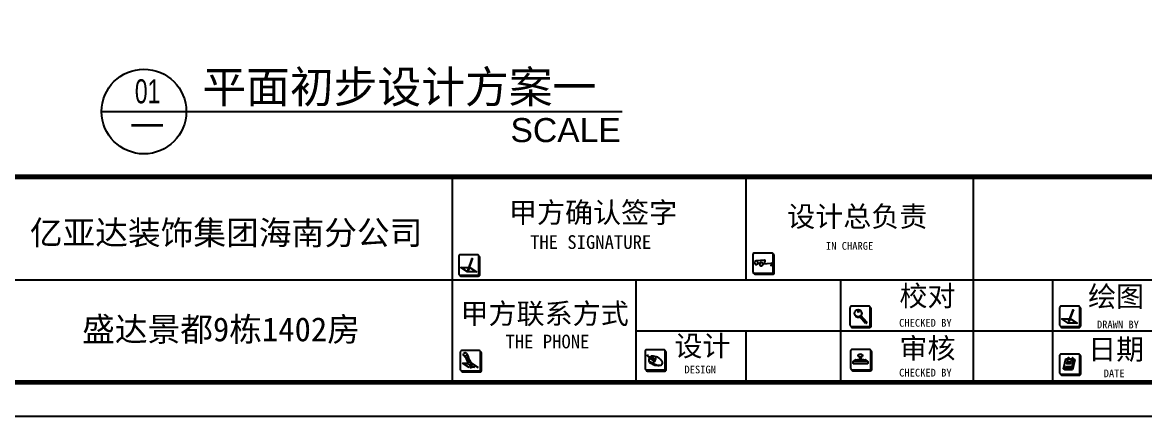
# Model space of a CAD drawing. Header units: millimetres. Extents: x -77055 to 331180, y -861586 to -491011.
# Drawn here: x 67934 to 79010, y -773046 to -769154 of the extents above; entities that cross this region are included whole.
import ezdxf
from ezdxf.enums import TextEntityAlignment as Align

# ---------------------------------------------------------------- set-up
doc = ezdxf.new("R2010")
doc.units = ezdxf.units.MM
for name, color, linetype in [('0-01图框模板说明', 2, 'Continuous'), ('0-02图框细线', 136, 'Continuous'), ('250', 250, 'Continuous')]:
    doc.layers.add(name, color=color, linetype=linetype)
doc.styles.add('ar', font='arial.ttf')
doc.styles.get("Standard").update_dxf_attribs({"font": 'simhei.ttf'})
doc.styles.add('黑体', font='simhei.ttf')

# ---------------------------------------------------------------- blocks, each defined once
blk = doc.blocks.new('A$C277C16EF')
at = {"layer": '0-01图框模板说明'}
for points in [[(-12145, 1411, -0.414214), (-12158, 1397), (-12331, 1397, -0.071272), (-12335, 1398, 0.348143), (-12322, 1388), (-12149, 1388, 0.414214), (-12135, 1401), (-12135, 1574, 0.333108), (-12145, 1587, -0.057743), (-12145, 1584)], [(-9240, 1428, -0.414214), (-9254, 1415), (-9427, 1415, -0.071272), (-9430, 1416, 0.348143), (-9417, 1405), (-9245, 1405, 0.414214), (-9231, 1419), (-9231, 1592, 0.333108), (-9241, 1605, -0.057743), (-9240, 1601)], [(-8283, 904, -0.414214), (-8296, 891), (-8469, 891, -0.071272), (-8473, 891, 0.348143), (-8460, 881), (-8287, 881, 0.414214), (-8273, 894), (-8273, 1067, 0.333108), (-8283, 1080, -0.057743), (-8283, 1077)], [(-6214, 904, -0.414214), (-6227, 891), (-6400, 891, -0.071272), (-6404, 891, 0.348143), (-6391, 881), (-6218, 881, 0.414214), (-6205, 894), (-6205, 1067, 0.333108), (-6214, 1080, -0.057743), (-6214, 1077)], [(-12128, 465, -0.414214), (-12141, 451), (-12314, 451, -0.071272), (-12318, 452, 0.348143), (-12305, 442), (-12132, 442, 0.414214), (-12119, 455), (-12119, 628, 0.333108), (-12129, 641, -0.057743), (-12128, 638)], [(-10305, 473, -0.414214), (-10318, 460), (-10491, 460, -0.071272), (-10495, 460, 0.348143), (-10482, 450), (-10309, 450, 0.414214), (-10296, 463), (-10296, 636, 0.333108), (-10305, 649, -0.057743), (-10305, 646)], [(-8276, 476, -0.414214), (-8289, 462), (-8462, 462, -0.071272), (-8466, 463, 0.348143), (-8453, 453), (-8280, 453, 0.414214), (-8267, 466), (-8267, 639, 0.333108), (-8276, 652, -0.057743), (-8276, 649)], [(-6214, 431, -0.414214), (-6227, 418), (-6400, 418, -0.071272), (-6404, 418, 0.348143), (-6391, 408), (-6218, 408, 0.414214), (-6205, 421), (-6205, 594, 0.333108), (-6214, 607, -0.057743), (-6214, 604)]]:
    blk.add_hatch(color=8, dxfattribs=at).paths.add_polyline_path(points)
at = {"layer": '0-01图框模板说明', "color": 8}
for p, q in [((-12251, 1448), (-12253, 1444)), ((-12252, 1448), (-12253, 1446)), ((-12253, 1446), (-12253, 1444)), ((-12252, 1445), (-12253, 1444)), ((-12251, 1447), (-12252, 1445)), ((-9408, 1541), (-9327, 1547)), ((-9396, 1540), (-9326, 1546)), ((-9345, 1510), (-9264, 1516)), ((-9333, 1509), (-9264, 1515)), ((-8374, 997), (-8317, 932)), ((-8385, 988), (-8328, 922)), ((-6322, 942), (-6322, 939)), ((-6321, 941), (-6322, 938)), ((-6321, 939), (-6322, 938)), ((-6322, 939), (-6322, 938)), ((-6320, 941), (-6321, 939)), ((-10462, 577), (-10429, 561)), ((-10421, 576), (-10454, 588)), ((-10449, 575), (-10449, 575)), ((-10449, 575), (-10425, 562)), ((-10420, 571), (-10445, 582)), ((-10379, 585), (-10421, 597)), ((-10411, 561), (-10404, 557)), ((-8449, 546), (-8428, 560)), ((-8426, 561), (-8406, 561)), ((-8383, 572), (-8383, 576)), ((-8376, 572), (-8376, 576)), ((-8350, 561), (-8328, 561)), ((-8308, 546), (-8326, 560)), ((-6272, 566), (-6294, 470)), ((-6269, 563), (-6291, 467)), ((-6266, 561), (-6288, 465)), ((-6263, 559), (-6285, 462)), ((-6275, 569), (-6263, 559)), ((-12241, 484), (-12306, 527)), ((-12306, 527), (-12253, 527)), ((-12224, 527), (-12219, 527)), ((-12219, 527), (-12153, 484)), ((-10471, 551), (-10471, 551)), ((-10456, 543), (-10415, 520)), ((-6374, 473), (-6362, 462)), ((-6294, 470), (-6371, 470)), ((-6291, 467), (-6368, 467)), ((-6288, 465), (-6365, 465)), ((-6285, 462), (-6362, 462))]:
    blk.add_line(p, q, dxfattribs=at)
at = {"layer": '0-01图框模板说明', "color": 2, "const_width": 49}
blk.add_lwpolyline([(-338, 19745), (-338, 338), (-28062, 338), (-28062, 19745)], close=True, dxfattribs=at)
blk.add_lwpolyline([(-338, 2367), (-28066, 2367)], dxfattribs=at)
at = {"layer": '0-01图框模板说明', "color": 8}
for points in [[(-12331, 1397), (-12158, 1397, 0.414214), (-12145, 1411), (-12145, 1584, 0.414214), (-12158, 1597), (-12331, 1597, 0.414214), (-12344, 1584), (-12344, 1411, 0.414214)], [(-12208, 1555), (-12215, 1557), (-12215, 1559, -0.451962), (-12211, 1560), (-12210, 1560, -0.418435), (-12208, 1556)], [(-9427, 1415), (-9254, 1415, 0.414214), (-9240, 1428), (-9240, 1601, 0.414214), (-9254, 1615), (-9427, 1615, 0.414214), (-9440, 1601), (-9440, 1428, 0.414214)], [(-8469, 891), (-8296, 891, 0.414214), (-8283, 904), (-8283, 1077, 0.414214), (-8296, 1090), (-8469, 1090, 0.414214), (-8482, 1077), (-8482, 904, 0.414214)], [(-6400, 891), (-6227, 891, 0.414214), (-6214, 904), (-6214, 1077, 0.414214), (-6227, 1090), (-6400, 1090, 0.414214), (-6413, 1077), (-6413, 904, 0.414214)], [(-6277, 1048), (-6285, 1051), (-6284, 1052, -0.451962), (-6280, 1054), (-6279, 1053, -0.418435), (-6277, 1049)], [(-12314, 451), (-12141, 451, 0.414214), (-12128, 465), (-12128, 638, 0.414214), (-12141, 651), (-12314, 651, 0.414214), (-12328, 638), (-12328, 465, 0.414214)], [(-10491, 460), (-10318, 460, 0.414214), (-10305, 473), (-10305, 646, 0.414214), (-10318, 659), (-10491, 659, 0.414214), (-10504, 646), (-10504, 473, 0.414214)], [(-8462, 462), (-8289, 462, 0.414214), (-8276, 476), (-8276, 649, 0.414214), (-8289, 662), (-8462, 662, 0.414214), (-8476, 649), (-8476, 476, 0.414214)], [(-6400, 418), (-6227, 418, 0.414214), (-6214, 431), (-6214, 604, 0.414214), (-6227, 617), (-6400, 617, 0.414214), (-6413, 604), (-6413, 431, 0.414214)], [(-8446, 547), (-8311, 547, -0.414214), (-8307, 543), (-8307, 526, -0.414214), (-8311, 522), (-8446, 522, -0.414214), (-8450, 526), (-8450, 543, -0.414214)]]:
    blk.add_lwpolyline(points, format="xyb", close=True, dxfattribs=at)
for points in [[(-12335, 1398, 0.348143), (-12322, 1388), (-12149, 1388, 0.414214), (-12135, 1401), (-12135, 1574, 0.333108), (-12145, 1587)], [(-9430, 1416, 0.348143), (-9417, 1405), (-9245, 1405, 0.414214), (-9231, 1419), (-9231, 1592, 0.333108), (-9241, 1605)], [(-8473, 891, 0.348143), (-8460, 881), (-8287, 881, 0.414214), (-8273, 894), (-8273, 1067, 0.333108), (-8283, 1080)], [(-6404, 891, 0.348143), (-6391, 881), (-6218, 881, 0.414214), (-6205, 894), (-6205, 1067, 0.333108), (-6214, 1080)], [(-12318, 452, 0.348143), (-12305, 442), (-12132, 442, 0.414214), (-12119, 455), (-12119, 628, 0.333108), (-12129, 641)], [(-10495, 460, 0.348143), (-10482, 450), (-10309, 450, 0.414214), (-10296, 463), (-10296, 636, 0.333108), (-10305, 649)], [(-8466, 463, 0.348143), (-8453, 453), (-8280, 453, 0.414214), (-8267, 466), (-8267, 639, 0.333108), (-8276, 652)], [(-6404, 418, 0.348143), (-6391, 408), (-6218, 408, 0.414214), (-6205, 421), (-6205, 594, 0.333108), (-6214, 607)]]:
    blk.add_lwpolyline(points, format="xyb", dxfattribs=at)
for points in [[(-12211, 1548), (-12218, 1551), (-12249, 1464), (-12242, 1462)], [(-12208, 1555), (-12216, 1558), (-12218, 1551), (-12210, 1548)], [(-12251, 1447), (-12252, 1448), (-12249, 1464), (-12242, 1462)], [(-6280, 1042), (-6287, 1044), (-6319, 958), (-6311, 955)], [(-6277, 1048), (-6285, 1051), (-6287, 1044), (-6280, 1042)], [(-6320, 941), (-6322, 942), (-6319, 958), (-6311, 955)], [(-8409, 559), (-8347, 559), (-8347, 551), (-8409, 551)], [(-6355, 495), (-6347, 495), (-6349, 489), (-6356, 489)], [(-6334, 545), (-6302, 545), (-6310, 520), (-6341, 520)], [(-6340, 495), (-6332, 495), (-6334, 489), (-6341, 489)], [(-6325, 495), (-6318, 495), (-6319, 489), (-6327, 489)], [(-6311, 495), (-6303, 495), (-6305, 489), (-6312, 489)]]:
    blk.add_lwpolyline(points, close=True, dxfattribs=at)
for points in [[(-12238, 1473), (-12235, 1473), (-12170, 1430), (-12257, 1430), (-12323, 1473), (-12246, 1473)], [(-6307, 966), (-6304, 966), (-6239, 923), (-6327, 923), (-6392, 966), (-6316, 966)], [(-8369, 565), (-8356, 565), (-8347, 559), (-8409, 559), (-8399, 565), (-8390, 565)], [(-6334, 569), (-6275, 569), (-6297, 473), (-6374, 473), (-6351, 569), (-6338, 569)]]:
    blk.add_lwpolyline(points, dxfattribs=at)
for centre, radius in [((-8402, 1020), 36), ((-12280, 614), 17.7), ((-12268, 579), 2.53), ((-12263, 570), 2.53), ((-12262, 582), 2.53), ((-12259, 560), 2.53), ((-12258, 573), 2.53), ((-12256, 586), 2.53), ((-12253, 563), 2.53), ((-12252, 576), 2.53), ((-12247, 566), 2.53), ((-12242, 555), 2.53), ((-6295, 558), 2.7), ((-12254, 548), 2.53), ((-12239, 527), 14.3), ((-12248, 551), 2.53)]:
    blk.add_circle(centre, radius, dxfattribs=at)
for centre, radius, start, end in [((-9389, 1516), 24.9, 105.757, 120.9015), ((-9388, 1491), 21.7, 39.9377, 115.0821), ((-9396, 1540), 0.332, 94.538, 105.757), ((-9381, 1528), 16.1, 194.4811, 315.0527), ((-9326, 1485), 24.9, 105.757, 138.6812), ((-9333, 1509), 0.332, 94.538, 105.757), ((-9332, 1534), 14.1, 298.7114, 70.1269), ((-9332, 1534), 13.4, 300.3285, 62.5398), ((-9326, 1545), 0.332, 62.5398, 94.538), ((-9325, 1522), 0.341, 133.8328, 294.2798), ((-9269, 1503), 14.1, 298.7114, 70.1269), ((-9264, 1515), 0.332, 62.5398, 94.538), ((-9270, 1503), 13.4, 300.3285, 62.5398), ((-9263, 1491), 0.341, 133.8328, 294.2798), ((-8401, 1017), 36, 191.5054, 300.5031), ((-8404, 1020), 18, 22.4479, 114.9174), ((-8408, 1029), 8.45, 340.0341, 111.5177), ((-8401, 1017), 36, 323.7918, 16.5929), ((-8324, 929), 7.87, 246.2917, 21.6824), ((-12394, 500), 144, 10.8653, 46.0134), ((-11892, 729), 386, 196.3548, 210.1283), ((-10446, 561), 21.3, 158.1829, 240.9002), ((-10421, 555), 46.4, 172.2315, 207.5085), ((-10376, 526), 99.8, 139.3249, 154.2833), ((-10430, 563), 35, 74.0812, 127.264), ((-10447, 579), 3.62, 54.1755, 246.924), ((-10445, 579), 46.7, 277.384, 14.5417), ((-10419, 579), 21, 239.1443, 279.6549), ((-10424, 568), 5.39, 255.5948, 46.2056), ((-10431, 557), 21, 22.1455, 62.6561), ((-10416, 563), 5.32, 279.6549, 22.1455), ((-10448, 474), 131, 28.784, 58.3007), ((-8426, 557), 3.88, 90, 119.8772), ((-8379, 671), 77.3, 259.2449, 280.7551), ((-8411, 572), 28.6, 7.6088, 51.9955), ((-8395, 577), 13.3, 284.907, 336.821), ((-8379, 584), 23.4, 237.0341, 302.9659), ((-8347, 572), 28.6, 128.0045, 172.3912), ((-8373, 572), 2.72, 180, 209.5766), ((-8363, 578), 14.2, 209.5766, 255.9056), ((-8328, 557), 3.88, 58.6434, 90), ((-6337, 558), 2.7, 133.5405, 58.5094), ((-6319, 562), 20.4, 120.0838, 193.4607), ((-6337, 559), 2.06, 218.3923, 328.4538), ((-6319, 562), 16.9, 118.9884, 196.0214), ((-6336, 557), 2.7, 72.6047, 87.6936), ((-6326, 570), 9.85, 350.5454, 105.731), ((-6327, 569), 7.74, 355.4404, 89.6822), ((-6277, 562), 20.4, 127.1675, 193.4607), ((-6294, 557), 2.7, 72.6047, 215.7707), ((-6295, 559), 2.06, 218.3923, 328.4538), ((-6278, 562), 16.3, 120.88, 197.6449), ((-6286, 573), 6.91, 75.6414, 126.1244), ((-6286, 571), 5.41, 333.2308, 96.566), ((-6286, 571), 8.4, 340.7006, 72.9302), ((-10374, 651), 146, 233.0714, 279.6677), ((-10357, 637), 131, 243.4996, 273.0164), ((-10359, 532), 27.1, 290.3762, 11.4241)]:
    blk.add_arc(centre, radius, start, end, dxfattribs=at)
for centre in [(-9409, 1520), (-9408, 1520), (-9358, 1505), (-9357, 1505)]:
    blk.add_ellipse(centre, major_axis=(0, 20.6), ratio=0.646017, dxfattribs=at)
blk.add_ellipse((-8379, 604), major_axis=(25.4, 0), ratio=0.460933, start_param=-0.967391, end_param=4.108984, dxfattribs=at)
for points in [[(-10458, 585), (-10473, 587), (-10480, 594), (-10483, 611)], [(-10456, 587), (-10473, 588), (-10478, 600), (-10482, 612)]]:
    blk.add_open_spline(points, degree=3, dxfattribs=at)
blk.add_spline([(-12239, 513), (-12210, 500), (-12209, 510), (-12222, 507), (-12230, 484), (-12195, 490), (-12189, 484)], degree=3, dxfattribs=at)
at = {"layer": '0-02图框细线'}
for p, q in [((-12405, 338), (-12405, 2367)), ((-9507, 1352), (-9507, 2367)), ((-7264, 1352), (-7264, 2367)), ((-21553, 1352), (-338, 1352)), ((-10594, 338), (-10594, 1352)), ((-8574, 338), (-8574, 1352)), ((-7264, 338), (-7264, 1352)), ((-6480, 338), (-6480, 1352)), ((-338, 845), (-10594, 845)), ((-9507, 338), (-9507, 845))]:
    blk.add_line(p, q, dxfattribs=at)
blk.add_lwpolyline([(0, 20083), (0, 0), (-28400, 0), (-28400, 20083)], close=True, dxfattribs=at)
at = {"layer": '0-02图框细线', "attachment_point": 4}
for s, insert, char_height in [('{\\fSimSun|b0|i0|c134|p2;甲方确认签字}', (-11848, 2004), 202.86), ('{\\fSimSun|b0|i0|c134|p2;设计总负责}', (-9102, 1965), 202.86), ('{\\fSimSun|b0|i0|c134|p2;THE SIGNATURE}', (-11640, 1722), 135.24), ('{\\fSimSun|b0|i0|c134|p2;IN CHARGE}', (-8719, 1685), 76.2), ('{\\fSimSun|b0|i0|c134|p2;校对}', (-7994, 1181), 202.86), ('{\\fSimSun|b0|i0|c134|p2;绘图}', (-6132, 1175), 202.86), ('{\\fSimSun|b0|i0|c134|p2;甲方联系方式}', (-12326, 1005), 202.86), ('{\\fSimSun|b0|i0|c134|p2;CHECKED BY}', (-7997, 925), 76.2), ('{\\fSimSun|b0|i0|c134|p2;DRAWN BY}', (-6045, 909), 76.2), ('{\\fSimSun|b0|i0|c134|p2;THE PHONE}', (-11882, 740), 135.24), ('{\\fSimSun|b0|i0|c134|p2;设计}', (-10215, 686), 202.86), ('{\\fSimSun|b0|i0|c134|p2;审核}', (-7994, 663), 202.86), ('{\\fSimSun|b0|i0|c134|p2;日期}', (-6132, 653), 202.86), ('{\\fSimSun|b0|i0|c134|p2;DESIGN}', (-10116, 464), 76.2), ('{\\fSimSun|b0|i0|c134|p2;CHECKED BY}', (-7997, 433), 76.2), ('{\\fSimSun|b0|i0|c134|p2;DATE}', (-5978, 426), 76.2)]:
    blk.add_mtext(s, dxfattribs=dict(at, insert=insert, char_height=char_height))
at = {"layer": '0-02图框细线', "char_height": 236.67, "attachment_point": 5, "style": '黑体'}
for s, insert in [('亿亚达装饰集团海南分公司', (-14640, 1802)), ('{\\fSimSun|b0|i0|c134|p2;盛达景都9栋1402房}', (-14690, 849))]:
    blk.add_mtext(s, dxfattribs=dict(at, insert=insert))

msp = doc.modelspace()

# ---------------------------------------------------------------- linework, layer by layer
at = {"color": 2}
msp.add_line((68715.4, -770033.6), (69551.8, -770033.6), dxfattribs=at)
msp.add_line((69551.8, -770033.6), (73853.3, -770033.6))
at = {"color": 150}
msp.add_circle((69133.6, -770033.6), 418.2, dxfattribs=at)

# ---------------------------------------------------------------- block references
at = {"layer": '250', "color": 7}
msp.add_blockref('A$C277C16EF', (84584.3, -773046), dxfattribs=at)

# ---------------------------------------------------------------- texts
at = {"color": 2, "style": 'ar'}
msp.add_text('SCALE  ', height=237.6, dxfattribs=at).set_placement((72751.3, -770335.6))
at = {"color": 2, "style": 'ar', "flags": 8}
msp.add_attdef('平面初步设计方案一', text='原始结构图', height=316.8, dxfattribs=at).set_placement((71654, -769783.7), align=Align.MIDDLE)
at = {"color": 2, "style": 'ar', "width": 0.680032}
msp.add_attdef('01', text='02', height=237.6, dxfattribs=at).set_placement((69043.9, -769952.6), (69295, -769952.6), align=Align.FIT)
at = {"color": 2, "style": 'ar', "width": 3.8549, "flags": 8}
msp.add_attdef('-', text='-', height=237.6, dxfattribs=at).set_placement((68951.2, -770260.5), (69377.3, -770260.5), align=Align.FIT)

doc.saveas('drawing.dxf')
